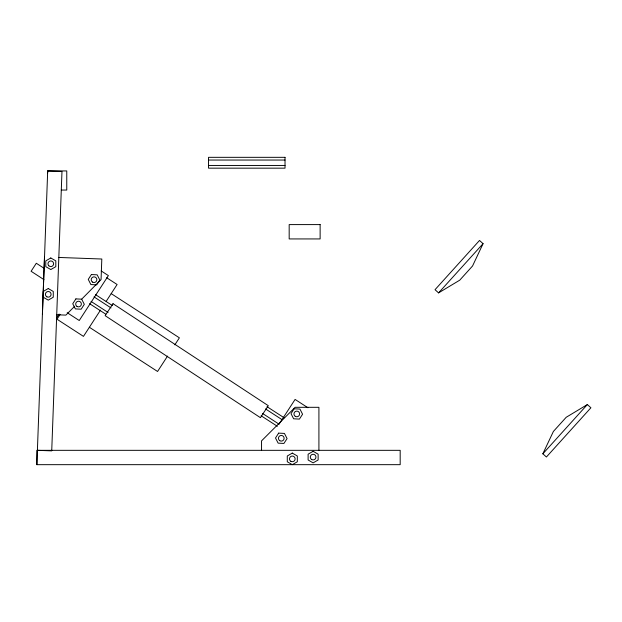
<?xml version="1.0" encoding="UTF-8"?>
<svg xmlns="http://www.w3.org/2000/svg" width="622" height="622" viewBox="0 0 622 622"><rect width="100%" height="100%" fill="white"/><g stroke="black" fill="none" stroke-linecap="round" stroke-linejoin="round"><path stroke-width="0.93" d="M42.405 314.258L44.489 256.933M36.869 464.673L36.869 450.328L400.179 450.328L400.179 464.673L36.869 464.673L47.692 170.933L47.645 172.846M483.061 243.668L472.549 265.991L459.728 280.18L438.572 292.892L435.027 289.689L479.515 240.457L483.061 243.668L438.572 292.892M542.858 453.796L553.378 431.466L566.199 417.284L587.355 404.572L590.9 407.775L546.411 456.999L542.858 453.796L587.355 404.572M56.446 318.137L59.082 314.071M60.093 314.437L56.991 319.218L83.465 336.378L100.507 310.098M106.191 301.328L117.107 284.503L106.673 277.739M167.528 356.103L157.56 371.482L89.374 327.265M174.829 344.845L179.385 337.824L111.198 293.615M279.029 424.196L295.085 399.425L307.921 407.752M74.687 306.234L65.893 315.113L56.501 314.771M81.451 299.4L101.067 279.589L101.814 259.016L58.818 257.454M208.541 160.041L285.024 160.041M208.541 165.452L285.024 165.452M61.29 190.052L66.764 190.052L66.764 170.933L47.645 170.933L61.975 171.454L51.727 450.864L37.398 450.336M101.153 270.912L108.376 275.593L79.243 320.517L67.215 312.71M95.493 294.61L112.496 305.643M267.017 406.679L284.075 417.743M94.015 296.888L111.027 307.913M265.547 408.949L281.789 419.485M44.325 268.455L36.301 263.254L31.1 271.278L43.937 279.605M91.069 301.429L108.08 312.462M262.601 413.498L278.843 424.033M89.599 303.699L105.794 314.203M261.123 415.768L277.373 426.303M318.915 450.328L318.915 407.309L295.108 407.309L261.551 440.858L261.551 450.382M91.403 274.535L88.254 279.395L90.882 284.557L96.667 284.853L99.815 279.993L97.188 274.838L91.403 274.535M75.9 298.887L72.743 303.746L75.379 308.901L81.163 309.204L84.312 304.345L81.676 299.19L75.9 298.887M294.159 408.778L291.01 413.638L293.638 418.793L299.423 419.096L302.572 414.236L299.944 409.074L294.159 408.778M278.656 433.13L275.499 437.989L278.135 443.144L283.92 443.439L287.069 438.58L284.433 433.425L278.656 433.13M113.01 303.676L105.134 315.657L260.416 417.673L268.292 405.684L113.01 303.676M50.794 257.974L45.779 260.867L45.779 266.659L50.794 269.551L55.809 266.659L55.809 260.867L50.794 257.974M48.252 288.546L43.237 291.446L43.237 297.23L48.252 300.131L53.267 297.23L53.267 291.446L48.252 288.546M292.309 453.088L287.294 455.988L287.294 461.773L292.309 464.673L297.324 461.773L297.324 455.988L292.309 453.088M313.123 451.292L308.108 454.192L308.108 459.977L313.123 462.877L318.137 459.977L318.137 454.192L313.123 451.292M285.024 157.327L208.541 157.327L208.541 168.165L285.024 168.165L285.024 157.327M320.128 224.596L289.176 224.596L289.176 238.934L320.128 238.934L320.128 224.596M76.988 306.421A2.83 2.83 0 0 0 81.358 304.189A2.83 2.83 0 0 0 77.245 301.522A2.83 2.83 0 0 0 76.988 306.421M92.491 282.069A2.83 2.83 0 0 0 96.861 279.846A2.83 2.83 0 0 0 92.748 277.171A2.83 2.83 0 0 0 92.491 282.069M279.745 440.664A2.83 2.83 0 0 0 284.114 438.432A2.83 2.83 0 0 0 280.001 435.758A2.83 2.83 0 0 0 279.745 440.664M295.248 416.312A2.83 2.83 0 0 0 299.617 414.081A2.83 2.83 0 0 0 295.504 411.414A2.83 2.83 0 0 0 295.248 416.312M48.796 265.765A2.83 2.83 0 0 0 53.531 264.498A2.83 2.83 0 0 0 50.063 261.03A2.83 2.83 0 0 0 48.796 265.765M46.837 296.787A2.83 2.83 0 0 0 51.082 294.338A2.83 2.83 0 0 0 46.837 291.881A2.83 2.83 0 0 0 46.837 296.787M290.894 461.337A2.83 2.83 0 0 0 295.139 458.881A2.83 2.83 0 0 0 290.894 456.431A2.83 2.83 0 0 0 290.894 461.337M311.708 459.541A2.83 2.83 0 0 0 315.953 457.084A2.83 2.83 0 0 0 311.708 454.635A2.83 2.83 0 0 0 311.708 459.541"/></g></svg>
